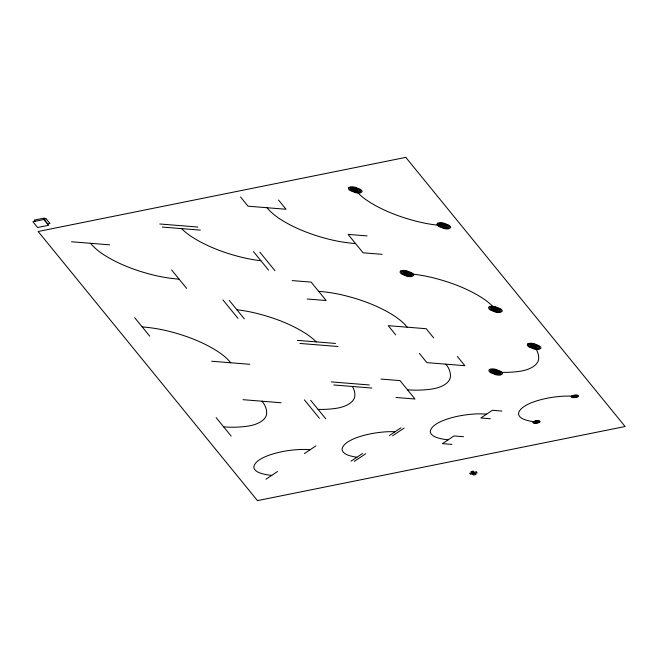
<?xml version="1.0" encoding="UTF-8"?>
<svg xmlns="http://www.w3.org/2000/svg" width="658" height="658" viewBox="0 0 658 658"><rect width="100%" height="100%" fill="white"/><g stroke="black" fill="none" stroke-linecap="round" stroke-linejoin="round"><path stroke-width="0.99" d="M265.98 479.213L277.503 471.515M304.391 453.559L315.914 445.869M351.043 461.168L362.566 453.477M389.446 435.522L400.969 427.823M354.21 461.423L365.733 453.732M392.62 435.777L404.144 428.078M472.839 473.933L475.002 473.497M367.082 235.918L348.09 234.388L363.093 252.804L382.084 254.325M159.779 223.983L197.869 227.051M162.287 227.059L200.369 230.127M71.549 241.766L109.631 244.834M292.177 280.596L311.168 282.126L326.171 300.533L307.179 299.003M297.424 340.375L335.506 343.435M299.933 343.451L338.015 346.511M211.703 361.234L249.785 364.302M380.982 379.074L399.982 380.604L414.976 399.011L395.984 397.481M331.262 381.895L369.344 384.963M333.771 384.971L371.852 388.039M501.898 411.061L492.373 410.296L480.85 417.986L490.375 418.751M243.032 399.686L281.114 402.745M463.487 436.706L453.971 435.941L442.447 443.64L451.964 444.405M457.384 356.488L464.877 365.692L426.894 362.632L419.393 353.428M433.696 337.924L426.195 328.72L388.212 325.661L395.713 334.873M278.548 200.048L286.049 209.26L248.058 206.201L240.557 196.997M259.836 252.154L274.88 270.611M253.494 251.644L268.53 270.101M229.264 300.393L244.307 318.85M310.724 400.36L325.759 418.817M222.922 299.884L237.957 318.34M304.374 399.85L319.41 418.307M171.606 269.945L186.65 288.401M134.684 317.674L149.728 336.131M216.145 417.641L231.18 436.09M43.93 219.509L48.626 225.283L37.596 227.504L32.9 221.738L45.196 219.246L44.259 218.086L34.257 220.101L35.195 221.261M536.435 422A28.574 14.715 1.4 0 1 525.051 419.771A13.547 6.975 1.4 0 1 518.866 412.171A28.574 14.715 1.4 0 1 523.908 406.628A44.752 23.046 1.4 0 1 533.046 402.112A67.609 34.825 1.4 0 1 561.973 396.281A44.752 23.046 1.4 0 1 574.845 396.355M448.205 439.791A28.574 14.715 1.4 0 1 436.822 437.554A13.547 6.975 1.4 0 1 430.628 429.954A28.574 14.715 1.4 0 1 435.678 424.41A44.752 23.046 1.4 0 1 444.816 419.894A67.609 34.825 1.4 0 1 473.735 414.063A44.752 23.046 1.4 0 1 486.616 414.145M395.129 431.73A44.752 23.046 1.4 0 0 385.506 431.854A67.609 34.825 1.4 0 0 356.578 437.685A44.752 23.046 1.4 0 0 347.44 442.201A28.574 14.715 1.4 0 0 342.399 447.744A13.547 6.975 1.4 0 0 348.592 455.344A28.574 14.715 1.4 0 0 356.916 457.244M310.148 449.718A44.752 23.046 1.4 0 0 297.276 449.644A67.609 34.825 1.4 0 0 268.349 455.476A44.752 23.046 1.4 0 0 259.211 459.983A28.574 14.715 1.4 0 0 254.169 465.535A13.547 6.975 1.4 0 0 260.362 473.127A28.574 14.715 1.4 0 0 271.746 475.364M495.713 372.017A57.147 29.437 1.4 0 0 519.705 371.318A27.101 13.958 1.4 0 0 538.68 358.643A57.147 29.437 1.4 0 0 534.115 346.371M445.885 364.162A57.147 29.437 1.4 0 1 450.442 376.434A27.101 13.958 1.4 0 1 431.467 389.1A57.147 29.437 1.4 0 1 407.475 389.807M352.425 386.476A57.147 29.437 1.4 0 1 354.859 395.705A27.101 13.958 1.4 0 1 335.884 408.371A57.147 29.437 1.4 0 1 318.085 409.399M262.073 401.216A57.147 29.437 1.4 0 1 266.63 413.487A27.101 13.958 1.4 0 1 247.655 426.162A57.147 29.437 1.4 0 1 223.662 426.861M495.433 309.408A89.504 46.101 1.4 0 0 482.034 297.835A135.219 69.641 1.4 0 0 431.755 277.462A89.504 46.101 1.4 0 0 406.899 273.539M407.203 327.19A89.504 46.101 1.4 0 0 393.805 315.618A135.219 69.641 1.4 0 0 343.525 295.253A89.504 46.101 1.4 0 0 318.669 291.329M316.194 341.88A89.504 46.101 1.4 0 0 305.567 333.409A135.219 69.641 1.4 0 0 255.296 313.035A89.504 46.101 1.4 0 0 236.896 309.754M230.744 362.772A89.504 46.101 1.4 0 0 217.337 351.191A135.219 69.641 1.4 0 0 167.066 330.826A89.504 46.101 1.4 0 0 142.21 326.903M355.287 189.94A89.504 46.101 1.4 0 0 368.686 201.512A135.219 69.641 1.4 0 0 418.965 221.886A89.504 46.101 1.4 0 0 443.821 225.809M355.591 243.592A89.504 46.101 1.4 0 1 330.735 239.668A135.219 69.641 1.4 0 1 280.456 219.303A89.504 46.101 1.4 0 1 267.058 207.731M260.905 260.741A89.504 46.101 1.4 0 1 242.498 257.459A135.219 69.641 1.4 0 1 192.226 237.094A89.504 46.101 1.4 0 1 181.6 228.614M179.124 279.173A89.504 46.101 1.4 0 1 154.268 275.241A135.219 69.641 1.4 0 1 103.997 254.876A89.504 46.101 1.4 0 1 90.59 243.304M349.028 187.407L348.485 188.204A5.716 2.945 1.4 0 0 348.937 189.43A8.949 4.606 1.4 0 0 350.278 190.59L355.304 192.621A8.949 4.606 1.4 0 0 357.796 193.016A5.716 2.945 1.4 0 0 360.189 192.942L362.114 191.758A6.07 3.125 1.4 0 0 361.637 190.45A8.949 4.606 1.4 0 0 360.296 189.29L355.262 187.259A8.949 4.606 1.4 0 0 352.778 186.864A5.716 2.945 1.4 0 0 350.377 186.938L349.028 187.407M350.278 187.908L349.842 188.55A4.573 2.352 1.4 0 0 350.204 189.529A7.164 3.685 1.4 0 0 351.282 190.458L355.304 192.087A7.164 3.685 1.4 0 0 357.294 192.399A4.573 2.352 1.4 0 0 359.21 192.342L360.749 191.388A4.853 2.5 1.4 0 0 360.362 190.351A7.164 3.685 1.4 0 0 359.293 189.422L355.271 187.793A7.164 3.685 1.4 0 0 353.28 187.481A4.573 2.352 1.4 0 0 351.364 187.538L350.278 187.908M351.528 188.418L351.207 188.895A3.43 1.768 1.4 0 0 351.479 189.636A5.371 2.764 1.4 0 0 352.285 190.327L355.295 191.552A5.371 2.764 1.4 0 0 356.792 191.782A3.43 1.768 1.4 0 0 358.232 191.741L359.383 191.026A3.644 1.875 1.4 0 0 359.095 190.244A5.371 2.764 1.4 0 0 358.289 189.553L355.271 188.328A5.371 2.764 1.4 0 0 353.782 188.098A3.43 1.768 1.4 0 0 352.343 188.139L351.528 188.418M352.778 188.928L352.746 189.734L354.201 190.664L356.291 191.174L358.018 190.664L356.373 189.216L352.778 188.928M354.037 189.43C355.542 192.144 358.133 188.92 354.037 189.43M400.64 271.006L400.097 271.803A5.716 2.945 1.4 0 0 400.549 273.029A8.949 4.606 1.4 0 0 401.89 274.189L406.924 276.22A8.949 4.606 1.4 0 0 409.408 276.615A5.716 2.945 1.4 0 0 411.809 276.541L413.734 275.357A6.07 3.125 1.4 0 0 413.249 274.049A8.949 4.606 1.4 0 0 411.908 272.889L406.883 270.857A8.949 4.606 1.4 0 0 404.39 270.463A5.716 2.945 1.4 0 0 401.997 270.537L400.64 271.006M401.89 271.507L401.454 272.149A4.573 2.352 1.4 0 0 401.824 273.128A7.164 3.685 1.4 0 0 402.893 274.057L406.915 275.686A7.164 3.685 1.4 0 0 408.906 275.998A4.573 2.352 1.4 0 0 410.822 275.941L412.369 274.986A4.853 2.5 1.4 0 0 411.974 273.95A7.164 3.685 1.4 0 0 410.905 273.021L406.883 271.392A7.164 3.685 1.4 0 0 404.892 271.08A4.573 2.352 1.4 0 0 402.976 271.137L401.89 271.507M403.14 272.017L402.819 272.494A3.43 1.768 1.4 0 0 403.091 273.234A5.371 2.764 1.4 0 0 403.897 273.925L406.915 275.151A5.371 2.764 1.4 0 0 408.404 275.381A3.43 1.768 1.4 0 0 409.844 275.34L410.995 274.625A3.644 1.875 1.4 0 0 410.707 273.843A5.371 2.764 1.4 0 0 409.901 273.152L406.891 271.927A5.371 2.764 1.4 0 0 405.394 271.696A3.43 1.768 1.4 0 0 403.954 271.738L403.14 272.017M437.562 223.268L437.019 224.074A5.716 2.945 1.4 0 0 437.471 225.299A8.949 4.606 1.4 0 0 438.812 226.451L443.846 228.491A8.949 4.606 1.4 0 0 446.33 228.885A5.716 2.945 1.4 0 0 448.723 228.811L450.656 227.619A6.07 3.125 1.4 0 0 450.171 226.319A8.949 4.606 1.4 0 0 448.83 225.159L443.805 223.128A8.949 4.606 1.4 0 0 441.312 222.733A5.716 2.945 1.4 0 0 438.919 222.799L437.562 223.268M404.399 272.527L404.357 273.333L405.813 274.263L407.902 274.773L409.63 274.263L407.985 272.815L404.399 272.527M438.812 223.778L438.376 224.419A4.573 2.352 1.4 0 0 438.746 225.398A7.164 3.685 1.4 0 0 439.815 226.327L443.837 227.956A7.164 3.685 1.4 0 0 445.828 228.268A4.573 2.352 1.4 0 0 447.744 228.211L449.282 227.257A4.853 2.5 1.4 0 0 448.896 226.22A7.164 3.685 1.4 0 0 447.827 225.291L443.805 223.662A7.164 3.685 1.4 0 0 441.814 223.35A4.573 2.352 1.4 0 0 439.898 223.407L438.812 223.778M405.649 273.029C407.162 275.743 409.745 272.519 405.649 273.029M440.062 224.288L439.741 224.765A3.43 1.768 1.4 0 0 440.013 225.505A5.371 2.764 1.4 0 0 440.819 226.196L443.837 227.421A5.371 2.764 1.4 0 0 445.326 227.652A3.43 1.768 1.4 0 0 446.766 227.61L447.917 226.895A3.644 1.875 1.4 0 0 447.629 226.113A5.371 2.764 1.4 0 0 446.823 225.423L443.813 224.197A5.371 2.764 1.4 0 0 442.316 223.959A3.43 1.768 1.4 0 0 440.876 224.008L440.062 224.288M441.321 224.797L441.279 225.604L442.735 226.533L444.824 227.035L446.552 226.533L444.907 225.085L441.321 224.797M442.571 225.299C444.084 228.005 446.667 224.789 442.571 225.299M489.174 306.867L488.631 307.664A5.716 2.945 1.4 0 0 489.091 308.898A8.949 4.606 1.4 0 0 490.432 310.05L495.458 312.089A8.949 4.606 1.4 0 0 497.941 312.484A5.716 2.945 1.4 0 0 500.343 312.41L502.268 311.218A6.07 3.125 1.4 0 0 501.783 309.918A8.949 4.606 1.4 0 0 500.442 308.758L495.416 306.727A8.949 4.606 1.4 0 0 492.932 306.332A5.716 2.945 1.4 0 0 490.531 306.398L489.174 306.867M490.424 307.376L489.996 308.018A4.573 2.352 1.4 0 0 490.358 308.997A7.164 3.685 1.4 0 0 491.427 309.926L495.449 311.555A7.164 3.685 1.4 0 0 497.44 311.867A4.573 2.352 1.4 0 0 499.356 311.81L500.903 310.856A4.853 2.5 1.4 0 0 500.516 309.811A7.164 3.685 1.4 0 0 499.438 308.89L495.416 307.261A7.164 3.685 1.4 0 0 493.434 306.949A4.573 2.352 1.4 0 0 491.51 306.998L490.424 307.376M491.682 307.886L491.353 308.363A3.43 1.768 1.4 0 0 491.625 309.104A5.371 2.764 1.4 0 0 492.431 309.795L495.449 311.02A5.371 2.764 1.4 0 0 496.938 311.25A3.43 1.768 1.4 0 0 498.377 311.209L499.537 310.494A3.644 1.875 1.4 0 0 499.241 309.712A5.371 2.764 1.4 0 0 498.443 309.021L495.425 307.796A5.371 2.764 1.4 0 0 493.928 307.557A3.43 1.768 1.4 0 0 492.488 307.607L491.682 307.886M492.932 308.388L492.9 309.202L494.347 310.132L496.436 310.634L498.172 310.132L496.519 308.684L492.932 308.388M494.183 308.898C495.696 311.604 498.279 308.388 494.183 308.898M489.445 369.483L488.902 370.281A5.716 2.945 1.4 0 0 489.363 371.507A8.949 4.606 1.4 0 0 490.704 372.667L495.729 374.706A8.949 4.606 1.4 0 0 498.213 375.093A5.716 2.945 1.4 0 0 500.615 375.027L502.539 373.834A6.07 3.125 1.4 0 0 502.054 372.535A8.949 4.606 1.4 0 0 500.713 371.375L495.688 369.335A8.949 4.606 1.4 0 0 493.204 368.941A5.716 2.945 1.4 0 0 490.802 369.015L489.445 369.483M490.704 369.993L490.268 370.627A4.573 2.352 1.4 0 0 490.629 371.614A7.164 3.685 1.4 0 0 491.707 372.535L495.729 374.163A7.164 3.685 1.4 0 0 497.711 374.484A4.573 2.352 1.4 0 0 499.636 374.427L501.174 373.473A4.853 2.5 1.4 0 0 500.787 372.428A7.164 3.685 1.4 0 0 499.718 371.507L495.696 369.87A7.164 3.685 1.4 0 0 493.706 369.557A4.573 2.352 1.4 0 0 491.781 369.615L490.704 369.993M491.954 370.495L491.625 370.98A3.43 1.768 1.4 0 0 491.904 371.712A5.371 2.764 1.4 0 0 492.702 372.412L495.721 373.629A5.371 2.764 1.4 0 0 497.209 373.867A3.43 1.768 1.4 0 0 498.649 373.826L499.809 373.111A3.644 1.875 1.4 0 0 499.521 372.329A5.371 2.764 1.4 0 0 498.715 371.63L495.696 370.413A5.371 2.764 1.4 0 0 494.207 370.174A3.43 1.768 1.4 0 0 492.768 370.215L491.954 370.495M493.204 371.005L493.171 371.819L494.619 372.749L496.708 373.25L498.443 372.749L496.798 371.293L493.204 371.005M494.454 371.515C495.968 374.221 498.558 370.997 494.454 371.515M527.856 343.838L527.313 344.636A5.716 2.945 1.4 0 0 527.774 345.861A8.949 4.606 1.4 0 0 529.114 347.021L534.14 349.053A8.949 4.606 1.4 0 0 536.624 349.447A5.716 2.945 1.4 0 0 539.025 349.373L540.95 348.189A6.07 3.125 1.4 0 0 540.465 346.881A8.949 4.606 1.4 0 0 539.124 345.721L534.099 343.69A8.949 4.606 1.4 0 0 531.615 343.295A5.716 2.945 1.4 0 0 529.213 343.369L527.856 343.838M529.106 344.34L528.678 344.981A4.573 2.352 1.4 0 0 529.04 345.96A7.164 3.685 1.4 0 0 530.109 346.889L534.131 348.518A7.164 3.685 1.4 0 0 536.122 348.83A4.573 2.352 1.4 0 0 538.038 348.773L539.585 347.827A4.853 2.5 1.4 0 0 539.198 346.782A7.164 3.685 1.4 0 0 538.121 345.853L534.099 344.224A7.164 3.685 1.4 0 0 532.116 343.912A4.573 2.352 1.4 0 0 530.192 343.969L529.106 344.34M530.364 344.85L530.035 345.327A3.43 1.768 1.4 0 0 530.307 346.067A5.371 2.764 1.4 0 0 531.113 346.758L534.131 347.983A5.371 2.764 1.4 0 0 535.62 348.214A3.43 1.768 1.4 0 0 537.06 348.172L538.219 347.457A3.644 1.875 1.4 0 0 537.923 346.676A5.371 2.764 1.4 0 0 537.125 345.985L534.107 344.759A5.371 2.764 1.4 0 0 532.61 344.529A3.43 1.768 1.4 0 0 531.17 344.57L530.364 344.85M531.615 345.36L531.582 346.166L533.029 347.095L535.119 347.605L536.854 347.095L535.201 345.647L531.615 345.36M532.865 345.861C534.378 348.576 536.961 345.351 532.865 345.861M535.168 421.901C536.089 424.254 540.465 420.199 535.168 421.901M535.801 421.951L537.183 421.934L535.801 421.951M573.579 396.256C574.492 398.6 578.867 394.553 573.579 396.256M574.212 396.305L575.586 396.289L574.212 396.305M573.957 395.269L572.583 395.647A4.474 2.303 1.4 0 0 571.67 396.1A2.854 1.472 1.4 0 0 571.169 396.651L571.786 397.416A2.854 1.472 1.4 0 0 572.929 397.638A4.474 2.303 1.4 0 0 574.212 397.646L577.107 397.062A4.474 2.303 1.4 0 0 578.02 396.609A3.035 1.563 1.4 0 0 578.555 396.017L577.905 395.294A2.854 1.472 1.4 0 0 576.77 395.071A4.474 2.303 1.4 0 0 575.479 395.063L573.957 395.269M574.138 395.483L573.036 395.787A3.578 1.842 1.4 0 0 572.304 396.149A2.287 1.176 1.4 0 0 571.901 396.593L572.402 397.202A2.287 1.176 1.4 0 0 573.307 397.383A3.578 1.842 1.4 0 0 574.344 397.383L576.655 396.922A3.578 1.842 1.4 0 0 577.387 396.56A2.426 1.25 1.4 0 0 577.814 396.083L577.296 395.507A2.287 1.176 1.4 0 0 576.383 395.326A3.578 1.842 1.4 0 0 575.355 395.318L574.138 395.483M574.311 395.705L573.488 395.927A2.681 1.382 1.4 0 0 572.945 396.198A1.711 0.88 1.4 0 0 572.641 396.535L573.011 396.988A1.711 0.88 1.4 0 0 573.694 397.119A2.681 1.382 1.4 0 0 574.467 397.128L576.202 396.774A2.681 1.382 1.4 0 0 576.753 396.511A1.818 0.938 1.4 0 0 577.074 396.157L576.679 395.721A1.711 0.88 1.4 0 0 575.997 395.581A2.681 1.382 1.4 0 0 575.224 395.581L574.311 395.705M535.554 420.914L534.181 421.293A4.474 2.303 1.4 0 0 533.26 421.745A2.854 1.472 1.4 0 0 532.758 422.304L533.375 423.061A2.854 1.472 1.4 0 0 534.518 423.283A4.474 2.303 1.4 0 0 535.801 423.291L538.696 422.707A4.474 2.303 1.4 0 0 539.609 422.255A3.035 1.563 1.4 0 0 540.144 421.671L539.494 420.947A2.854 1.472 1.4 0 0 538.359 420.717A4.474 2.303 1.4 0 0 537.068 420.709L535.554 420.914M535.727 421.136L534.633 421.441A3.578 1.842 1.4 0 0 533.901 421.794A2.287 1.176 1.4 0 0 533.498 422.239L533.992 422.847A2.287 1.176 1.4 0 0 534.905 423.028A3.578 1.842 1.4 0 0 535.933 423.036L538.244 422.568A3.578 1.842 1.4 0 0 538.976 422.206A2.426 1.25 1.4 0 0 539.404 421.737L538.886 421.153A2.287 1.176 1.4 0 0 537.973 420.98A3.578 1.842 1.4 0 0 536.944 420.972L535.727 421.136M535.908 421.35L535.077 421.581A2.681 1.382 1.4 0 0 534.535 421.852A1.711 0.88 1.4 0 0 534.23 422.181L534.6 422.642A1.711 0.88 1.4 0 0 535.283 422.773A2.681 1.382 1.4 0 0 536.056 422.773L537.792 422.428A2.681 1.382 1.4 0 0 538.343 422.156A1.818 0.938 1.4 0 0 538.663 421.803L538.269 421.367A1.711 0.88 1.4 0 0 537.586 421.235A2.681 1.382 1.4 0 0 536.813 421.227L535.908 421.35M45.83 218.44L43.625 218.892L47.738 223.934L49.942 223.49L45.83 218.44M405.797 157.377L38.164 231.493L257.467 500.623L625.1 426.507L405.797 157.377M473.127 471.186L470.955 471.621L473.719 475.01L475.882 474.574L473.127 471.186M476.269 471.893L469.689 473.217L470.577 474.303L477.149 472.979L476.269 471.893"/></g></svg>
